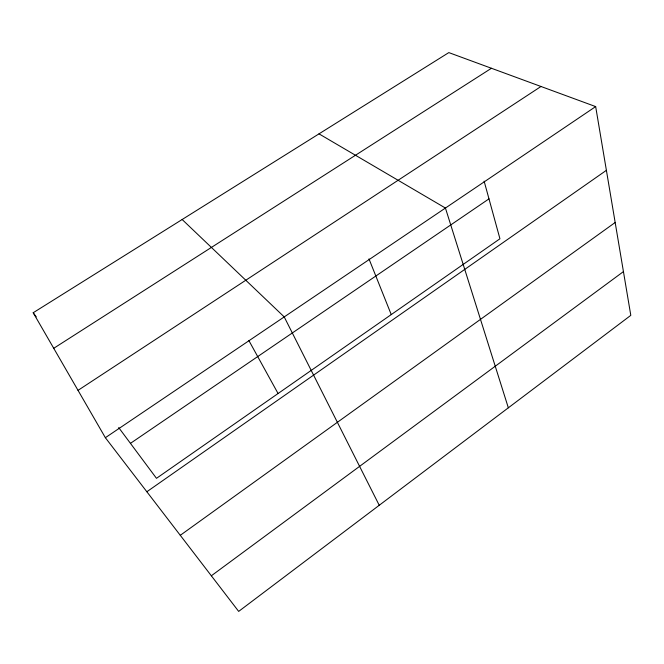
<?xml version="1.0" encoding="UTF-8"?>
<svg xmlns="http://www.w3.org/2000/svg" width="664" height="664" viewBox="0 0 664 664"><rect width="100%" height="100%" fill="white"/><g stroke="black" fill="none" stroke-linecap="round" stroke-linejoin="round"><path stroke-width="1" d="M211.343 575.788L623.438 271.609M180.284 535.308L615.171 222.49M146.852 491.75L606.39 170.333M130.451 443.361L488.986 198.86M105.368 437.7L595.666 106.589L630.8 315.358L238.675 611.403L105.368 437.7L33.2 312.744L448.822 52.597L595.666 106.589M78.028 390.357L540.994 86.486M53.734 348.301L491.443 68.267M319.002 133.854L445.428 208.048L508.342 407.812M182.152 219.51L284.225 316.911L379.235 505.287M33.2 312.744L36.263 316.861M118.682 427.558L156.48 478.329L499.942 238.774L484.122 181.164M248.826 340.466L278.075 393.52M368.976 258.877L391.245 314.587"/></g></svg>
